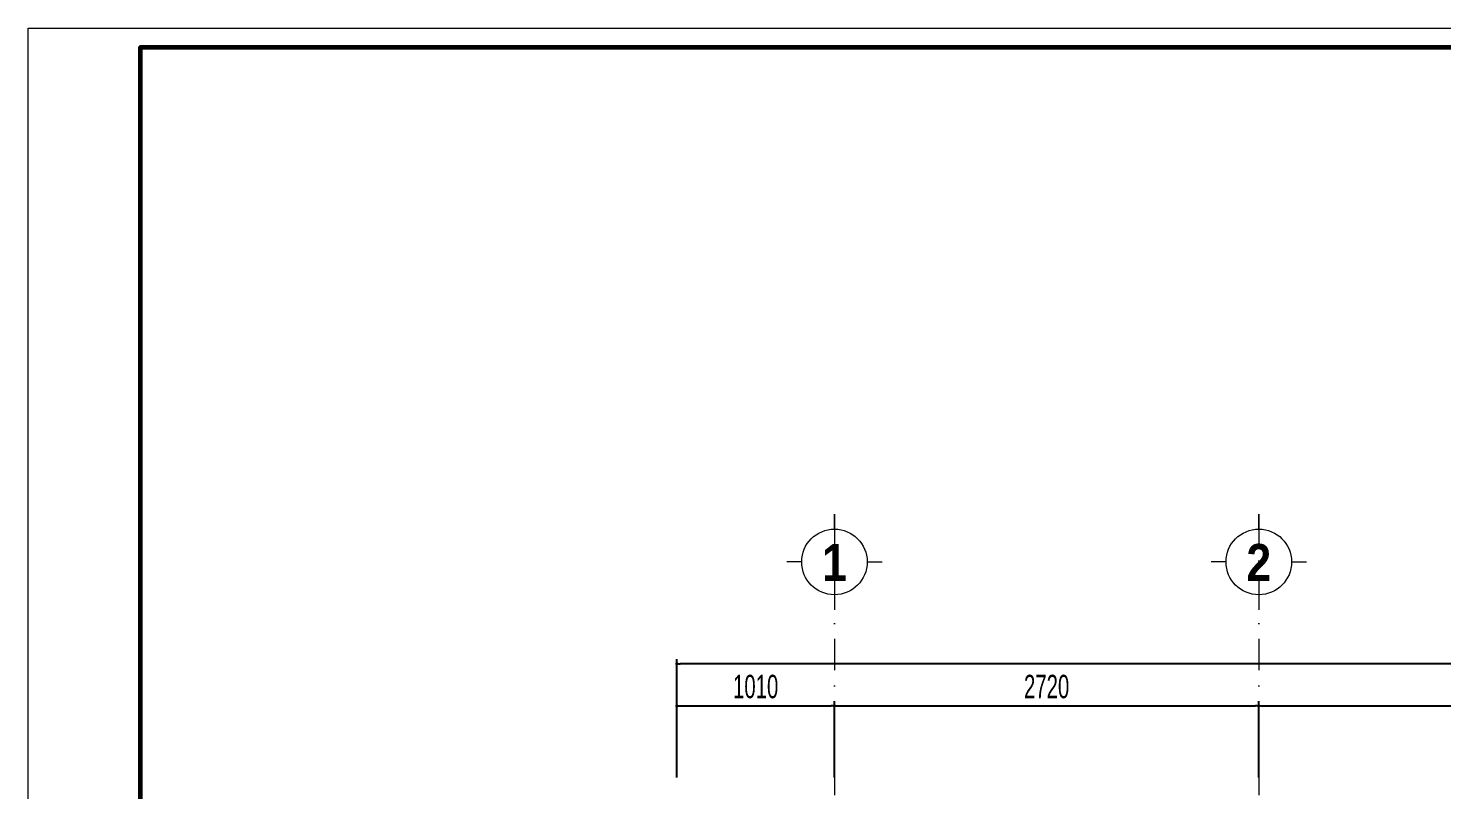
# Model space of a CAD drawing. Header units: millimetres. Extents: x 2565303 to 2664360, y -865723 to -262051.
# Drawn here: x 2629635 to 2638695, y -477423 to -472544 of the extents above; entities that cross this region are included whole.
import ezdxf
from ezdxf.enums import TextEntityAlignment as Align

# ---------------------------------------------------------------- set-up
doc = ezdxf.new("R2010")
doc.units = ezdxf.units.MM
doc.header["$LTSCALE"] = 10
doc.header["$MEASUREMENT"] = 0
doc.linetypes.add('DASHDOT', pattern=[1, 0.5, -0.25, 0, -0.25])
doc.layers.get('0').update_dxf_attribs({"linetype": 'CONTINUOUS'})
doc.layers.get('DEFPOINTS').update_dxf_attribs({"color": 10, "linetype": 'CONTINUOUS'})
for name, color, linetype, lineweight in [('-thay1', 7, 'CONTINUOUS', 18), ('LC Dim', 8, 'CONTINUOUS', 13), ('LC ISO', 153, 'CONTINUOUS', 13), ('LC Net manh', 250, 'CONTINUOUS', 5), ('LC Net truc', 134, 'DASHDOT', 5), ('LC Text1', 20, 'CONTINUOUS', 13)]:
    doc.layers.add(name, color=color, linetype=linetype, lineweight=lineweight)
doc.layers.add('Khungten_LCDI', color=7, linetype='CONTINUOUS')
doc.layers.add('M3', color=3, linetype='CONTINUOUS')
doc.styles.add('HOATBIF', font='hoatbif.shx', dxfattribs={"width": 0.65})
doc.styles.add('Khungten', font='', dxfattribs={"width": 0.9, "height": 5000})
doc.styles.add('LC 1', font='')
doc.styles.add('Title', font='', dxfattribs={"width": 0.8})
doc.styles.get('Khungten').set_extended_font_data('.VnAvantH')
doc.styles.get('LC 1').set_extended_font_data('.VnAvantH', bold=True)
doc.styles.get('Title').set_extended_font_data('.VnBlackH')
doc.dimstyles.new('1-100 (1-60)', dxfattribs={"dimscale": 60, "dimtxt": 2.5, "dimasz": 0.35, "dimexe": 0.5, "dimexo": 0, "dimgap": 0.8, "dimtad": 1, "dimdec": 0, "dimzin": 0, "dimdsep": 46, "dimtxsty": 'HOATBIF', "dimblk1": 'DOT', "dimblk2": 'DOT', "dimsah": 1, "dimcen": -1, "dimdle": 1, "dimclrd": 256, "dimclre": 256, "dimclrt": 4, "dimadec": 3, "dimazin": 2, "dimtfac": 0.333333, "dimtdec": 0, "dimtix": 1, "dimtmove": 2, "dimatfit": 3, "dimldrblk": 'DOT', "dimfxl": 1, "dimtvp": 0.833333, "dimtolj": 1, "dimtzin": 0, "dimarcsym": 0})

# ---------------------------------------------------------------- blocks, each defined once
blk = doc.blocks.new('DOT')
at = {"layer": 'M3', "color": 0, "linetype": 'ByBlock'}
blk.add_line((-0.5, 0), (-1, 0), dxfattribs=at)
at = {"layer": 'M3', "color": 0, "linetype": 'ByBlock', "const_width": 0.5}
blk.add_lwpolyline([(-0.25, 0, 1), (0.25, 0, 1)], format="xyb", close=True, dxfattribs=at)
blk = doc.blocks.new('*D101')
at = {"layer": 'DEFPOINTS', "color": 0, "transparency": 16777216}
for p in [(2634802.7, -476886.1), (2633792.7, -477345.9), (2634802.7, -477345.9)]:
    blk.add_point(p, dxfattribs=at)
at = {"layer": 'LC Dim', "lineweight": -2, "transparency": 16777216}
for p, q in [((2633792.7, -477345.9), (2633792.7, -476856.1)), ((2633813.7, -476886.1), (2634781.7, -476886.1)), ((2634802.7, -477345.9), (2634802.7, -476856.1))]:
    blk.add_line(p, q, dxfattribs=at)
at = {"layer": 'LC Dim', "lineweight": -2, "transparency": 16777216, "xscale": 21, "yscale": 21, "zscale": 21, "rotation": 180}
blk.add_blockref('DOT', (2633792.7, -476886.1), dxfattribs=at)
at = {"layer": 'LC Dim', "lineweight": -2, "transparency": 16777216, "xscale": 21, "yscale": 21, "zscale": 21}
blk.add_blockref('DOT', (2634802.7, -476886.1), dxfattribs=at)
at = {"layer": 'LC Dim', "color": 4, "transparency": 16777216, "insert": (2634297.7, -476763.1), "char_height": 150, "attachment_point": 5, "style": 'HOATBIF'}
blk.add_mtext('\\A1;1010', dxfattribs=at)
blk = doc.blocks.new('*D102')
at = {"layer": 'DEFPOINTS', "color": 0, "transparency": 16777216}
for p in [(2637522.7, -476886.1), (2634802.7, -477345.9), (2637522.7, -477345.9)]:
    blk.add_point(p, dxfattribs=at)
at = {"layer": 'LC Dim', "lineweight": -2, "transparency": 16777216}
for p, q in [((2634802.7, -477345.9), (2634802.7, -476856.1)), ((2634823.7, -476886.1), (2637501.7, -476886.1)), ((2637522.7, -477345.9), (2637522.7, -476856.1))]:
    blk.add_line(p, q, dxfattribs=at)
at = {"layer": 'LC Dim', "lineweight": -2, "transparency": 16777216, "xscale": 21, "yscale": 21, "zscale": 21, "rotation": 180}
blk.add_blockref('DOT', (2634802.7, -476886.1), dxfattribs=at)
at = {"layer": 'LC Dim', "lineweight": -2, "transparency": 16777216, "xscale": 21, "yscale": 21, "zscale": 21}
blk.add_blockref('DOT', (2637522.7, -476886.1), dxfattribs=at)
at = {"layer": 'LC Dim', "color": 4, "transparency": 16777216, "insert": (2636162.7, -476763.1), "char_height": 150, "attachment_point": 5, "style": 'HOATBIF'}
blk.add_mtext('\\A1;2720', dxfattribs=at)
blk = doc.blocks.new('*D103')
at = {"layer": 'DEFPOINTS', "color": 0, "transparency": 16777216}
for p in [(2641722.7, -476886.1), (2637522.7, -477345.9), (2641722.7, -477345.9)]:
    blk.add_point(p, dxfattribs=at)
at = {"layer": 'LC Dim', "lineweight": -2, "transparency": 16777216}
for p, q in [((2637522.7, -477345.9), (2637522.7, -476856.1)), ((2637543.7, -476886.1), (2641701.7, -476886.1)), ((2641722.7, -477345.9), (2641722.7, -476856.1))]:
    blk.add_line(p, q, dxfattribs=at)
at = {"layer": 'LC Dim', "lineweight": -2, "transparency": 16777216, "xscale": 21, "yscale": 21, "zscale": 21, "rotation": 180}
blk.add_blockref('DOT', (2637522.7, -476886.1), dxfattribs=at)
at = {"layer": 'LC Dim', "lineweight": -2, "transparency": 16777216, "xscale": 21, "yscale": 21, "zscale": 21}
blk.add_blockref('DOT', (2641722.7, -476886.1), dxfattribs=at)
at = {"layer": 'LC Dim', "color": 4, "transparency": 16777216, "insert": (2639622.7, -476763.1), "char_height": 150, "attachment_point": 5, "style": 'HOATBIF'}
blk.add_mtext('\\A1;4200', dxfattribs=at)
blk = doc.blocks.new('*D89')
at = {"layer": 'DEFPOINTS', "color": 0, "transparency": 16777216}
for p in [(2633792.7, -476616.4), (2633792.7, -477345.9), (2648692.7, -477345.9)]:
    blk.add_point(p, dxfattribs=at)
at = {"layer": 'LC Dim', "lineweight": -2, "transparency": 16777216}
for p, q in [((2633792.7, -477345.9), (2633792.7, -476586.4)), ((2648671.7, -476616.4), (2633813.7, -476616.4)), ((2648692.7, -477345.9), (2648692.7, -476586.4))]:
    blk.add_line(p, q, dxfattribs=at)
at = {"layer": 'LC Dim', "lineweight": -2, "transparency": 16777216, "xscale": 21, "yscale": 21, "zscale": 21, "rotation": 180}
blk.add_blockref('DOT', (2633792.7, -476616.4), dxfattribs=at)
at = {"layer": 'LC Dim', "lineweight": -2, "transparency": 16777216, "xscale": 21, "yscale": 21, "zscale": 21}
blk.add_blockref('DOT', (2648692.7, -476616.4), dxfattribs=at)
at = {"layer": 'LC Dim', "color": 4, "transparency": 16777216, "insert": (2641612.7, -476493.4), "char_height": 150, "attachment_point": 5, "style": 'HOATBIF'}
blk.add_mtext('\\A1;14900', dxfattribs=at)
blk = doc.blocks.new('lcdi fix')
at = {"layer": 'DEFPOINTS', "lineweight": 0}
blk.add_lwpolyline([(-1200, -14850), (-1200, 14850), (40800, 14850), (40800, -14850)], close=True, dxfattribs=at)
at = {"layer": 'Khungten_LCDI', "color": 5, "lineweight": 60}
blk.add_lwpolyline([(0, -14650), (0, 14650), (40600, 14650), (40600, -14650)], close=True, dxfattribs=at)
at = {"color": 7, "style": 'Khungten', "width": 0.8}
for tag, p in [('REVISION', (39499, -10746)), ('NGAYHT', (39546, -11609))]:
    blk.add_attdef(tag, text='', height=200, dxfattribs=at).set_placement(p, align=Align.CENTER)
at = {"layer": 'LC Text1', "style": 'Title', "width": 1.485915}
for tag, p, p2 in [('TENBANVE1', (36913, -8886), (40339, -8886)), ('TENBANVE2', (36913, -9562), (40339, -9562))]:
    blk.add_attdef(tag, text='', height=250, dxfattribs=at).set_placement(p, p2, align=Align.FIT)
at = {"layer": 'LC Text1', "style": 'Title', "width": 0.7}
blk.add_attdef('SOBANVE', text='', height=250, dxfattribs=at).set_placement((39562, -13896), align=Align.CENTER)
blk = doc.blocks.new('TTRUC')
at = {"layer": 'LC ISO'}
for p, q in [((0, 6.95), (0, 10.13)), ((-6.95, 0), (-10.13, 0)), ((6.95, 0), (10.13, 0)), ((0, -6.95), (0, -10.13))]:
    blk.add_line(p, q, dxfattribs=at)
at = {"layer": 'LC Net manh'}
blk.add_circle((0, 0), 6.95, dxfattribs=at)

msp = doc.modelspace()

# ---------------------------------------------------------------- linework, layer by layer
at = {"layer": 'LC Net truc', "ltscale": 40}
for p, q in [((2634802.7, -475657.3), (2634802.7, -483983.2)), ((2637522.7, -475657.3), (2637522.7, -483983.2))]:
    msp.add_line(p, q, dxfattribs=at)

# ---------------------------------------------------------------- block references
at = {"layer": '-thay1', "xscale": 0.6000000155618181, "yscale": 0.6000000155618181, "zscale": 0.6000000155618181}
msp.add_blockref('lcdi fix', (2630355.3, -481454.4), dxfattribs=at)
at = {"layer": 'LC ISO', "xscale": 30.23532588053422, "yscale": 30.23532588053422, "zscale": 30.23532588053422}
for p in [(2634802.7, -475963.7), (2637522.7, -475963.7)]:
    msp.add_blockref('TTRUC', p, dxfattribs=at)

# ---------------------------------------------------------------- texts
at = {"layer": 'LC Text1', "ltscale": 0.2, "style": 'LC 1', "width": 0.9}
for s, p in [('1', (2634802.7, -476156.3)), ('2', (2637522.7, -476156.3))]:
    msp.add_text(s, height=236.7, dxfattribs=at).set_placement(p, align=Align.BOTTOM_CENTER)

# ---------------------------------------------------------------- dimensions: what is measured, and where the dimension line sits
at = {"layer": 'LC Dim'}
dim = msp.add_linear_dim(base=(2633792.7, -476616.4), p1=(2648692.7, -477345.9), p2=(2633792.7, -477345.9), dimstyle='1-100 (1-60)', dxfattribs=at)
dim.commit()
dim.dimension.update_dxf_attribs({"geometry": '*D89', "text_midpoint": (2641612.7, -476493.4), "dimtype": 160})
for base, p1, p2, picture, middle in [((2634802.7, -476886.1), (2633792.7, -477345.9), (2634802.7, -477345.9), '*D101', (2634297.7, -476763.1)), ((2637522.7, -476886.1), (2634802.7, -477345.9), (2637522.7, -477345.9), '*D102', (2636162.7, -476763.1)), ((2641722.7, -476886.1), (2637522.7, -477345.9), (2641722.7, -477345.9), '*D103', (2639622.7, -476763.1))]:
    dim = msp.add_linear_dim(base=base, p1=p1, p2=p2, dimstyle='1-100 (1-60)', dxfattribs=at)
    dim.commit()
    dim.dimension.update_dxf_attribs({"geometry": picture, "text_midpoint": middle})

doc.saveas('drawing.dxf')
